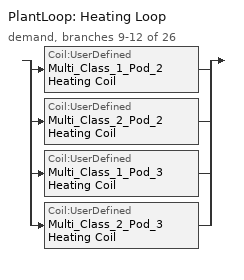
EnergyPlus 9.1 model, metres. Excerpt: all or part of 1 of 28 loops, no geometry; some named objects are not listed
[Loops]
PlantLoop 'Heating Loop'
 demand, branches 9-12 of 26: split
  | Coil:UserDefined 'Multi_Class_1_Pod_2 Heating Coil'
  | Coil:UserDefined 'Multi_Class_2_Pod_2 Heating Coil'
  | Coil:UserDefined 'Multi_Class_1_Pod_3 Heating Coil'
  | Coil:UserDefined 'Multi_Class_2_Pod_3 Heating Coil'
[EnergyManagementSystem:Sensor] Output:Variable or Output:Meter=System Node Temperature
Name | Output:Variable or Output:Meter Index Key
Multi_Class_2_Pod_2_HWCoil_Water_Tout_internal | Multi_Class_2_Pod_2 AHU Water to Air Heat Pump Source Side2 Outlet Node
Multi_Class_1_Pod_2_HWCoil_Water_Tout_internal | Multi_Class_1_Pod_2 AHU Water to Air Heat Pump Source Side2 Outlet Node
Multi_Class_1_Pod_3_HWCoil_Water_Tout_internal | Multi_Class_1_Pod_3 AHU Water to Air Heat Pump Source Side2 Outlet Node
Multi_Class_2_Pod_3_HWCoil_Water_Tout_internal | Multi_Class_2_Pod_3 AHU Water to Air Heat Pump Source Side2 Outlet Node
[EnergyManagementSystem:Actuator]
Name | Actuated Component Unique | Actuated Component Type | Actuated Component Control Type
Multi_Class_1_Pod_2_HWcoil_Mdot_Min | Multi_Class_1_Pod_2 Heating Coil | Plant Connection | Minimum Mass Flow Rate
Multi_Class_1_Pod_2_HWcoil_Mdot_Max | Multi_Class_1_Pod_2 Heating Coil | Plant Connection | Maximum Mass Flow Rate
Multi_Class_1_Pod_2_HWcoil_Water_Tout | Multi_Class_1_Pod_2 Heating Coil | Plant Connection | Outlet Temperature
Multi_Class_1_Pod_2_HWcoil_Water_MdotRequest; Multi_Class_1_Pod_2_HWcoil_Water_DesignVdot | Multi_Class_1_Pod_2 Heating Coil | Plant Connection | Design Volume Flow Rate
Multi_Class_1_Pod_2_HWcoil_Air_Tout | Multi_Class_1_Pod_2 Heating Coil | Air Connection 1 | Outlet Temperature
Multi_Class_1_Pod_2_HWcoil_Air_Wout | Multi_Class_1_Pod_2 Heating Coil | Air Connection 1 | Outlet Humidity Ratio
Multi_Class_1_Pod_2_HWcoil_Air_MdotOut | Multi_Class_1_Pod_2 Heating Coil | Air Connection 1 | Mass Flow Rate
Multi_Class_2_Pod_2_HWcoil_Mdot_Min | Multi_Class_2_Pod_2 Heating Coil | Plant Connection | Minimum Mass Flow Rate
Multi_Class_2_Pod_2_HWcoil_Mdot_Max | Multi_Class_2_Pod_2 Heating Coil | Plant Connection | Maximum Mass Flow Rate
Multi_Class_2_Pod_2_HWcoil_Water_Tout | Multi_Class_2_Pod_2 Heating Coil | Plant Connection | Outlet Temperature
Multi_Class_2_Pod_2_HWcoil_Water_MdotRequest; Multi_Class_2_Pod_2_HWcoil_Water_DesignVdot | Multi_Class_2_Pod_2 Heating Coil | Plant Connection | Design Volume Flow Rate
Multi_Class_2_Pod_2_HWcoil_Air_Tout | Multi_Class_2_Pod_2 Heating Coil | Air Connection 1 | Outlet Temperature
Multi_Class_2_Pod_2_HWcoil_Air_Wout | Multi_Class_2_Pod_2 Heating Coil | Air Connection 1 | Outlet Humidity Ratio
Multi_Class_2_Pod_2_HWcoil_Air_MdotOut | Multi_Class_2_Pod_2 Heating Coil | Air Connection 1 | Mass Flow Rate
Multi_Class_1_Pod_3_HWcoil_Mdot_Min | Multi_Class_1_Pod_3 Heating Coil | Plant Connection | Minimum Mass Flow Rate
Multi_Class_1_Pod_3_HWcoil_Mdot_Max | Multi_Class_1_Pod_3 Heating Coil | Plant Connection | Maximum Mass Flow Rate
Multi_Class_1_Pod_3_HWcoil_Water_Tout | Multi_Class_1_Pod_3 Heating Coil | Plant Connection | Outlet Temperature
Multi_Class_1_Pod_3_HWcoil_Water_MdotRequest; Multi_Class_1_Pod_3_HWcoil_Water_DesignVdot | Multi_Class_1_Pod_3 Heating Coil | Plant Connection | Design Volume Flow Rate
Multi_Class_1_Pod_3_HWcoil_Air_Tout | Multi_Class_1_Pod_3 Heating Coil | Air Connection 1 | Outlet Temperature
Multi_Class_1_Pod_3_HWcoil_Air_Wout | Multi_Class_1_Pod_3 Heating Coil | Air Connection 1 | Outlet Humidity Ratio
Multi_Class_1_Pod_3_HWcoil_Air_MdotOut | Multi_Class_1_Pod_3 Heating Coil | Air Connection 1 | Mass Flow Rate
Multi_Class_2_Pod_3_HWcoil_Mdot_Min | Multi_Class_2_Pod_3 Heating Coil | Plant Connection | Minimum Mass Flow Rate
Multi_Class_2_Pod_3_HWcoil_Mdot_Max | Multi_Class_2_Pod_3 Heating Coil | Plant Connection | Maximum Mass Flow Rate
Multi_Class_2_Pod_3_HWcoil_Water_Tout | Multi_Class_2_Pod_3 Heating Coil | Plant Connection | Outlet Temperature
Multi_Class_2_Pod_3_HWcoil_Water_MdotRequest; Multi_Class_2_Pod_3_HWcoil_Water_DesignVdot | Multi_Class_2_Pod_3 Heating Coil | Plant Connection | Design Volume Flow Rate
Multi_Class_2_Pod_3_HWcoil_Air_Tout | Multi_Class_2_Pod_3 Heating Coil | Air Connection 1 | Outlet Temperature
Multi_Class_2_Pod_3_HWcoil_Air_Wout | Multi_Class_2_Pod_3 Heating Coil | Air Connection 1 | Outlet Humidity Ratio
Multi_Class_2_Pod_3_HWcoil_Air_MdotOut | Multi_Class_2_Pod_3 Heating Coil | Air Connection 1 | Mass Flow Rate
[EnergyManagementSystem:ProgramCallingManager]
Multi_Class_1_Pod_2 Heating Coil Model Program Manager: UserDefinedComponentModel; Multi_Class_1_Pod_2_HWCoil_ModelInput; Multi_Class_1_Pod_2_HW_Coil_Sim_Model; Multi_Class_1_Pod_2_HWCoil_ModelOuput
Multi_Class_1_Pod_2 Heating Coil Init Program Manager: BeginNewEnvironment; Multi_Class_1_Pod_2_H_InitSimpleCoilModel
Multi_Class_2_Pod_2 Heating Coil Model Program Manager: UserDefinedComponentModel; Multi_Class_2_Pod_2_HWCoil_ModelInput; Multi_Class_2_Pod_2_HW_Coil_Sim_Model; Multi_Class_2_Pod_2_HWCoil_ModelOuput
Multi_Class_2_Pod_2 Heating Coil Init Program Manager: BeginNewEnvironment; Multi_Class_2_Pod_2_H_InitSimpleCoilModel
Multi_Class_1_Pod_3 Heating Coil Model Program Manager: UserDefinedComponentModel; Multi_Class_1_Pod_3_HWCoil_ModelInput; Multi_Class_1_Pod_3_HW_Coil_Sim_Model; Multi_Class_1_Pod_3_HWCoil_ModelOuput
Multi_Class_1_Pod_3 Heating Coil Init Program Manager: BeginNewEnvironment; Multi_Class_1_Pod_3_H_InitSimpleCoilModel
Multi_Class_2_Pod_3 Heating Coil Model Program Manager: UserDefinedComponentModel; Multi_Class_2_Pod_3_HWCoil_ModelInput; Multi_Class_2_Pod_3_HW_Coil_Sim_Model; Multi_Class_2_Pod_3_HWCoil_ModelOuput
Multi_Class_2_Pod_3 Heating Coil Init Program Manager: BeginNewEnvironment; Multi_Class_2_Pod_3_H_InitSimpleCoilModel
[EnergyManagementSystem:Program]
Multi_Class_1_Pod_2_HWCoil_ModelInput: Set Multi_Class_1_Pod_2_HWCoil_Air_Mdot = 6*Multi_Class_1_Pod_2_HWCoil_Air_rho*On_Off; Set Multi_Class_1_Pod_2_HWcoil_Water_Mdot     = HeatingCoil_mcMultiClass1Pod3; Set Multi_Class_1_Pod_2_HWCoil_Coil_Eff       = 0.7
Multi_Class_1_Pod_2_HW_Coil_Sim_Model: IF Multi_Class_1_Pod_2_HWCoil_Air_Mdot == 0.0; SET Multi_Class_1_Pod_2_HWCoil_Air_Toutlet = Multi_Class_1_Pod_2_HWCoil_Air_Tinlet; SET Multi_Class_1_Pod_2_HWCoil_Air_Woutlet = Multi_Class_1_Pod_2_HWCoil_Air_Winlet; Set Multi_Class_1_Pod_2_HWCoil_Air_MdotOut = Multi_Class_1_Pod_2_HWCoil_Air_Mdot; Set Multi_Class_1_Pod_2_HWCoil_tot_heat_Power = 0.0; Set Multi_Class_1_Pod_2_HWCoil_Water_Toutlet = Multi_Class_1_Pod_2_HWCoil_Water_Tinlet; RETURN; ENDIF; If Multi_Class_1_Pod_2_HWcoil_Water_Mdot <= 0.0; SET Multi_Class_1_Pod_2_HWcoil_Air_Toutlet = Multi_Class_1_Pod_2_HWcoil_Air_Tinlet; SET Multi_Class_1_Pod_2_HWcoil_Air_Woutlet = Multi_Class_1_Pod_2_HWcoil_Air_Winlet; Set Multi_Class_1_Pod_2_HWcoil_Air_MdotOut = Multi_Class_1_Pod_2_HWcoil_Air_Mdot; Set Multi_Class_1_Pod_2_HWcoil_tot_cool_Power = 0.0; Set Multi_Class_1_Pod_2_HWcoil_Water_Toutlet = Multi_Class_1_Pod_2_HWCoil_Acd * Multi_Class_1_Pod_2_HWCoil_Water_Tout_internal + Multi_Class_1_Pod_2_HWCoil_Bcd* ((Multi_Class_1_Pod_2_HWCoil_UA/Multi_Class_1_Pod_2_HWCoil_Water_cp) * Multi_Class_1_Pod_2_HWCoil_Air_Toutlet); RETURN; ENDIF; Set AirIn_Enth     = @HFnTdbW Multi_Class_1_Pod_2_HWCoil_Air_Tinlet Multi_Class_1_Pod_2_HWCoil_Air_Winlet; Set AirOut_Enth_Limit = @HFnTdbW Multi_Class_1_Pod_2_HWCoil_Water_Tinlet Multi_Class_1_Pod_2_HWCoil_Air_Winlet; Set MaxQdot      = Multi_Class_1_Pod_2_HWCoil_Coil_Eff * Multi_Class_1_Pod_2_HWCoil_Air_Mdot * (AirOut_Enth_Limit - AirIn_Enth ); Set Air_HoutSP = @HFnTdbW Multi_Class_1_Pod_2_HWCoil_Air_Tsp Multi_Class_1_Pod_2_HWcoil_Air_Woutlet; Set Qdot_SP    = Multi_Class_1_Pod_2_HWCoil_Air_Mdot * (Air_HoutSP - AirIn_Enth ); IF Qdot_SP > MaxQdot; Set Air_Hout = AirIn_Enth + (MaxQdot/Multi_Class_1_Pod_2_HWCoil_Air_Mdot); ELSE; Set Air_Hout = Air_HoutSP; ENDIF; Set Real_Air_Hout = 1*Air_Hout; Set temp = Multi_Class_1_Pod_2_HWCoil_Air_Toutlet; Set Multi_Class_1_Pod_2_HWCoil_Air_Toutlet =  Multi_Class_1_Pod_2_HWCoil_Asad * temp +Multi_Class_1_Pod_2_HWCoil_Bsad* ( Multi_Class_1_Pod_2_HWCoil_Water_Toutlet + Multi_Class_1_Pod_2_HWCoil_InletCoeff*Multi_Class_1_Pod_2_HWCoil_Air_Tinlet); IF  (Multi_Class_1_Pod_2_HWCoil_Water_Mdot < Multi_Class_1_Pod_2_HWCoil_Water_Mdot_Max); Set Multi_Class_1_Pod_2_HWCoil_Water_Toutlet = Multi_Class_1_Pod_2_HWCoil_Acd * Multi_Class_1_Pod_2_HWCoil_Water_Tout_internal + Multi_Class_1_Pod_2_HWCoil_Bcd * (Multi_Class_1_Pod_2_HWCoil_Water_Mdot*(Multi_Class_1_Pod_2_HWCoil_Water_Tinlet - Multi_Class_1_Pod_2_HWCoil_Water_Tout_internal) + (Multi_Class_1_Pod_2_HWCoil_UA/Multi_Class_1_Pod_2_HWCoil_Water_cp) * temp ); ELSE; Set Multi_Class_1_Pod_2_HWCoil_Water_Toutlet = Multi_Class_1_Pod_2_HWCoil_Acd * Multi_Class_1_Pod_2_HWCoil_Water_Tout_internal + Multi_Class_1_Pod_2_HWCoil_Bcd * (Multi_Class_1_Pod_2_HWCoil_Water_Mdot_Max*(Multi_Class_1_Pod_2_HWCoil_Water_Tinlet - Multi_Class_1_Pod_2_HWCoil_Water_Tout_internal) + (Multi_Class_1_Pod_2_HWCoil_UA/Multi_Class_1_Pod_2_HWCoil_Water_cp) * temp ); ENDIF; Set ActualQdot  = Multi_Class_1_Pod_2_HWCoil_Air_Mdot * (AirIn_Enth   - Air_Hout); Set Multi_Class_1_Pod_2_HWCoil_tot_heat_Power = ActualQdot
Multi_Class_1_Pod_2_HWCoil_ModelOuput: Set Multi_Class_1_Pod_2_HWcoil_Water_MdotRequest = Multi_Class_1_Pod_2_HWcoil_Water_Mdot; Set Multi_Class_1_Pod_2_HWcoil_Air_Tout          = Multi_Class_1_Pod_2_HWcoil_Air_Toutlet; Set Multi_Class_1_Pod_2_HWcoil_Air_Wout          = Multi_Class_1_Pod_2_HWcoil_Air_Woutlet; Set Multi_Class_1_Pod_2_HWcoil_tot_cool_Power    = Multi_Class_1_Pod_2_HWcoil_Tot_Cool_Power; Set Multi_Class_1_Pod_2_HWcoil_tot_cool_Energy   = Multi_Class_1_Pod_2_HWcoil_Tot_Cool_Power * SystemTimestep * 3600; Set Multi_Class_1_Pod_2_HWcoil_Air_MdotOut       = Multi_Class_1_Pod_2_HWcoil_Air_Mdot; Set Multi_Class_1_Pod_2_HWcoil_Water_Tout        = Multi_Class_1_Pod_2_HWcoil_Water_Toutlet
Multi_Class_1_Pod_2_H_InitSimpleCoilModel: Set Multi_Class_1_Pod_2_HWLoopExitTemp = 7.0; Set Multi_Class_1_Pod_2_HWLoopDeltaTemp = 4.0; Set Multi_Class_1_Pod_2_HWcoil_WATER_Mdot_Min = 0.0; Set Multi_Class_1_Pod_2_HWcoil_WATER_Mdot_Max = 2; Set Ts = 60; Set Multi_Class_1_Pod_2_HWCoil_U = 500; Set Multi_Class_1_Pod_2_HWCoil_A = 8; Set Multi_Class_1_Pod_2_HWCoil_UA = Multi_Class_1_Pod_2_HWCoil_U*Multi_Class_1_Pod_2_HWCoil_A; Set C_coil_air = 20000; Set C_coil_water = 400000; Set Asa = -1*(Multi_Class_1_Pod_2_HWCoil_UA + 6*Multi_Class_1_Pod_2_HWCoil_Air_rho*Multi_Class_1_Pod_2_HWCoil_Air_cp)/(C_coil_air); Set Bsa = (Multi_Class_1_Pod_2_HWCoil_UA)/(C_coil_air); Set Multi_Class_1_Pod_2_HWCoil_Asad = @Exp (Asa * Ts ); Set Multi_Class_1_Pod_2_HWCoil_Bsad =  ((Multi_Class_1_Pod_2_HWCoil_Asad -1) * Bsa)/Asa; Set Ac = -1*(Multi_Class_1_Pod_2_HWCoil_UA)/(C_coil_water); Set Bc = (Multi_Class_1_Pod_2_HWcoil_Water_cp)/(C_coil_water); Set Multi_Class_1_Pod_2_HWCoil_Acd = @Exp (Ac * Ts ); Set Multi_Class_1_Pod_2_HWCoil_Bcd = ((Multi_Class_1_Pod_2_HWCoil_Acd -1) * Bc)/Ac; SET Multi_Class_1_Pod_2_HWCOIL_TOT_COOL_POWER    = 0; Set Multi_Class_1_Pod_2_HWCoil_InletCoeff  = (6*Multi_Class_1_Pod_2_HWCoil_Air_cp/Multi_Class_1_Pod_2_HWCoil_UA)
Multi_Class_2_Pod_2_HWCoil_ModelInput: Set Multi_Class_2_Pod_2_HWCoil_Air_Mdot = 1.3*Multi_Class_2_Pod_2_HWCoil_Air_rho*On_Off; Set Multi_Class_2_Pod_2_HWcoil_Water_Mdot     = HeatingCoil_mcMultiClass2Pod2; Set Multi_Class_2_Pod_2_HWCoil_Coil_Eff       = 0.7
Multi_Class_2_Pod_2_HW_Coil_Sim_Model: IF Multi_Class_2_Pod_2_HWCoil_Air_Mdot == 0.0; SET Multi_Class_2_Pod_2_HWCoil_Air_Toutlet = Multi_Class_2_Pod_2_HWCoil_Air_Tinlet; SET Multi_Class_2_Pod_2_HWCoil_Air_Woutlet = Multi_Class_2_Pod_2_HWCoil_Air_Winlet; Set Multi_Class_2_Pod_2_HWCoil_Air_MdotOut = Multi_Class_2_Pod_2_HWCoil_Air_Mdot; Set Multi_Class_2_Pod_2_HWCoil_tot_heat_Power = 0.0; Set Multi_Class_2_Pod_2_HWCoil_Water_Toutlet = Multi_Class_2_Pod_2_HWCoil_Water_Tinlet; RETURN; ENDIF; If Multi_Class_2_Pod_2_HWcoil_Water_Mdot <= 0.0; SET Multi_Class_2_Pod_2_HWcoil_Air_Toutlet = Multi_Class_2_Pod_2_HWcoil_Air_Tinlet; SET Multi_Class_2_Pod_2_HWcoil_Air_Woutlet = Multi_Class_2_Pod_2_HWcoil_Air_Winlet; Set Multi_Class_2_Pod_2_HWcoil_Air_MdotOut = Multi_Class_2_Pod_2_HWcoil_Air_Mdot; Set Multi_Class_2_Pod_2_HWcoil_tot_cool_Power = 0.0; Set Multi_Class_2_Pod_2_HWcoil_Water_Toutlet = Multi_Class_2_Pod_2_HWCoil_Acd * Multi_Class_2_Pod_2_HWCoil_Water_Tout_internal + Multi_Class_2_Pod_2_HWCoil_Bcd* ((Multi_Class_2_Pod_2_HWCoil_UA/Multi_Class_2_Pod_2_HWCoil_Water_cp) * Multi_Class_2_Pod_2_HWCoil_Air_Toutlet); RETURN; ENDIF; Set AirIn_Enth     = @HFnTdbW Multi_Class_2_Pod_2_HWCoil_Air_Tinlet Multi_Class_2_Pod_2_HWCoil_Air_Winlet; Set AirOut_Enth_Limit = @HFnTdbW Multi_Class_2_Pod_2_HWCoil_Water_Tinlet Multi_Class_2_Pod_2_HWCoil_Air_Winlet; Set MaxQdot      = Multi_Class_2_Pod_2_HWCoil_Coil_Eff * Multi_Class_2_Pod_2_HWCoil_Air_Mdot * (AirOut_Enth_Limit - AirIn_Enth ); Set Air_HoutSP = @HFnTdbW Multi_Class_2_Pod_2_HWCoil_Air_Tsp Multi_Class_2_Pod_2_HWcoil_Air_Woutlet; Set Qdot_SP    = Multi_Class_2_Pod_2_HWCoil_Air_Mdot * (Air_HoutSP - AirIn_Enth ); IF Qdot_SP > MaxQdot; Set Air_Hout = AirIn_Enth + (MaxQdot/Multi_Class_2_Pod_2_HWCoil_Air_Mdot); ELSE; Set Air_Hout = Air_HoutSP; ENDIF; Set Real_Air_Hout = 1*Air_Hout; Set temp = Multi_Class_2_Pod_2_HWCoil_Air_Toutlet; Set Multi_Class_2_Pod_2_HWCoil_Air_Toutlet =  Multi_Class_2_Pod_2_HWCoil_Asad * temp +Multi_Class_2_Pod_2_HWCoil_Bsad* ( Multi_Class_2_Pod_2_HWCoil_Water_Toutlet + Multi_Class_2_Pod_2_HWCoil_InletCoeff*Multi_Class_2_Pod_2_HWCoil_Air_Tinlet); IF  (Multi_Class_2_Pod_2_HWCoil_Water_Mdot < Multi_Class_2_Pod_2_HWCoil_Water_Mdot_Max); Set Multi_Class_2_Pod_2_HWCoil_Water_Toutlet = Multi_Class_2_Pod_2_HWCoil_Acd * Multi_Class_2_Pod_2_HWCoil_Water_Tout_internal + Multi_Class_2_Pod_2_HWCoil_Bcd * (Multi_Class_2_Pod_2_HWCoil_Water_Mdot*(Multi_Class_2_Pod_2_HWCoil_Water_Tinlet - Multi_Class_2_Pod_2_HWCoil_Water_Tout_internal) + (Multi_Class_2_Pod_2_HWCoil_UA/Multi_Class_2_Pod_2_HWCoil_Water_cp) * temp ); ELSE; Set Multi_Class_2_Pod_2_HWCoil_Water_Toutlet = Multi_Class_2_Pod_2_HWCoil_Acd * Multi_Class_2_Pod_2_HWCoil_Water_Tout_internal + Multi_Class_2_Pod_2_HWCoil_Bcd * (Multi_Class_2_Pod_2_HWCoil_Water_Mdot_Max*(Multi_Class_2_Pod_2_HWCoil_Water_Tinlet - Multi_Class_2_Pod_2_HWCoil_Water_Tout_internal) + (Multi_Class_2_Pod_2_HWCoil_UA/Multi_Class_2_Pod_2_HWCoil_Water_cp) * temp ); ENDIF; Set ActualQdot  = Multi_Class_2_Pod_2_HWCoil_Air_Mdot * (AirIn_Enth   - Air_Hout); Set Multi_Class_2_Pod_2_HWCoil_tot_heat_Power = ActualQdot
Multi_Class_2_Pod_2_HWCoil_ModelOuput: Set Multi_Class_2_Pod_2_HWcoil_Water_MdotRequest = Multi_Class_2_Pod_2_HWcoil_Water_Mdot; Set Multi_Class_2_Pod_2_HWcoil_Air_Tout          = Multi_Class_2_Pod_2_HWcoil_Air_Toutlet; Set Multi_Class_2_Pod_2_HWcoil_Air_Wout          = Multi_Class_2_Pod_2_HWcoil_Air_Woutlet; Set Multi_Class_2_Pod_2_HWcoil_tot_cool_Power    = Multi_Class_2_Pod_2_HWcoil_Tot_Cool_Power; Set Multi_Class_2_Pod_2_HWcoil_tot_cool_Energy   = Multi_Class_2_Pod_2_HWcoil_Tot_Cool_Power * SystemTimestep * 3600; Set Multi_Class_2_Pod_2_HWcoil_Air_MdotOut       = Multi_Class_2_Pod_2_HWcoil_Air_Mdot; Set Multi_Class_2_Pod_2_HWcoil_Water_Tout        = Multi_Class_2_Pod_2_HWcoil_Water_Toutlet
Multi_Class_2_Pod_2_H_InitSimpleCoilModel: Set Multi_Class_2_Pod_2_HWLoopExitTemp = 7.0; Set Multi_Class_2_Pod_2_HWLoopDeltaTemp = 4.0; Set Multi_Class_2_Pod_2_HWcoil_WATER_Mdot_Min = 0.0; Set Multi_Class_2_Pod_2_HWcoil_WATER_Mdot_Max = 2; Set Ts = 60; Set Multi_Class_2_Pod_2_HWCoil_U = 500; Set Multi_Class_2_Pod_2_HWCoil_A = 4; Set Multi_Class_2_Pod_2_HWCoil_UA = Multi_Class_2_Pod_2_HWCoil_U*Multi_Class_2_Pod_2_HWCoil_A; Set C_coil_air = 20000; Set C_coil_water = 400000; Set Asa = -1*(Multi_Class_2_Pod_2_HWCoil_UA + 1.3*Multi_Class_2_Pod_2_HWCoil_Air_rho*Multi_Class_2_Pod_2_HWCoil_Air_cp)/(C_coil_air); Set Bsa = (Multi_Class_2_Pod_2_HWCoil_UA)/(C_coil_air); Set Multi_Class_2_Pod_2_HWCoil_Asad = @Exp (Asa * Ts ); Set Multi_Class_2_Pod_2_HWCoil_Bsad =  ((Multi_Class_2_Pod_2_HWCoil_Asad -1) * Bsa)/Asa; Set Ac = -1*(Multi_Class_2_Pod_2_HWCoil_UA)/(C_coil_water); Set Bc = (Multi_Class_2_Pod_2_HWcoil_Water_cp)/(C_coil_water); Set Multi_Class_2_Pod_2_HWCoil_Acd = @Exp (Ac * Ts ); Set Multi_Class_2_Pod_2_HWCoil_Bcd = ((Multi_Class_2_Pod_2_HWCoil_Acd -1) * Bc)/Ac; SET Multi_Class_2_Pod_2_HWCOIL_TOT_COOL_POWER    = 0; Set Multi_Class_2_Pod_2_HWCoil_InletCoeff  = (1.3*Multi_Class_2_Pod_2_HWCoil_Air_cp/Multi_Class_2_Pod_2_HWCoil_UA)
Multi_Class_1_Pod_3_HWCoil_ModelInput: Set Multi_Class_1_Pod_3_HWCoil_Air_Mdot = 6*Multi_Class_1_Pod_3_HWCoil_Air_rho*On_Off; Set Multi_Class_1_Pod_3_HWcoil_Water_Mdot     = HeatingCoil_mcMultiClass1Pod3; Set Multi_Class_1_Pod_3_HWCoil_Coil_Eff       = 0.7
Multi_Class_1_Pod_3_HW_Coil_Sim_Model: IF Multi_Class_1_Pod_3_HWCoil_Air_Mdot == 0.0; SET Multi_Class_1_Pod_3_HWCoil_Air_Toutlet = Multi_Class_1_Pod_3_HWCoil_Air_Tinlet; SET Multi_Class_1_Pod_3_HWCoil_Air_Woutlet = Multi_Class_1_Pod_3_HWCoil_Air_Winlet; Set Multi_Class_1_Pod_3_HWCoil_Air_MdotOut = Multi_Class_1_Pod_3_HWCoil_Air_Mdot; Set Multi_Class_1_Pod_3_HWCoil_tot_heat_Power = 0.0; Set Multi_Class_1_Pod_3_HWCoil_Water_Toutlet = Multi_Class_1_Pod_3_HWCoil_Water_Tinlet; RETURN; ENDIF; If Multi_Class_1_Pod_3_HWcoil_Water_Mdot <= 0.0; SET Multi_Class_1_Pod_3_HWcoil_Air_Toutlet = Multi_Class_1_Pod_3_HWcoil_Air_Tinlet; SET Multi_Class_1_Pod_3_HWcoil_Air_Woutlet = Multi_Class_1_Pod_3_HWcoil_Air_Winlet; Set Multi_Class_1_Pod_3_HWcoil_Air_MdotOut = Multi_Class_1_Pod_3_HWcoil_Air_Mdot; Set Multi_Class_1_Pod_3_HWcoil_tot_cool_Power = 0.0; Set Multi_Class_1_Pod_3_HWcoil_Water_Toutlet = Multi_Class_1_Pod_3_HWCoil_Acd * Multi_Class_1_Pod_3_HWCoil_Water_Tout_internal + Multi_Class_1_Pod_3_HWCoil_Bcd* ((Multi_Class_1_Pod_3_HWCoil_UA/Multi_Class_1_Pod_3_HWCoil_Water_cp) * Multi_Class_1_Pod_3_HWCoil_Air_Toutlet); RETURN; ENDIF; Set AirIn_Enth     = @HFnTdbW Multi_Class_1_Pod_3_HWCoil_Air_Tinlet Multi_Class_1_Pod_3_HWCoil_Air_Winlet; Set AirOut_Enth_Limit = @HFnTdbW Multi_Class_1_Pod_3_HWCoil_Water_Tinlet Multi_Class_1_Pod_3_HWCoil_Air_Winlet; Set MaxQdot      = Multi_Class_1_Pod_3_HWCoil_Coil_Eff * Multi_Class_1_Pod_3_HWCoil_Air_Mdot * (AirOut_Enth_Limit - AirIn_Enth ); Set Air_HoutSP = @HFnTdbW Multi_Class_1_Pod_3_HWCoil_Air_Tsp Multi_Class_1_Pod_3_HWcoil_Air_Woutlet; Set Qdot_SP    = Multi_Class_1_Pod_3_HWCoil_Air_Mdot * (Air_HoutSP - AirIn_Enth ); IF Qdot_SP > MaxQdot; Set Air_Hout = AirIn_Enth + (MaxQdot/Multi_Class_1_Pod_3_HWCoil_Air_Mdot); ELSE; Set Air_Hout = Air_HoutSP; ENDIF; Set Real_Air_Hout = 1*Air_Hout; Set temp = Multi_Class_1_Pod_3_HWCoil_Air_Toutlet; Set Multi_Class_1_Pod_3_HWCoil_Air_Toutlet =  Multi_Class_1_Pod_3_HWCoil_Asad * temp +Multi_Class_1_Pod_3_HWCoil_Bsad* ( Multi_Class_1_Pod_3_HWCoil_Water_Toutlet + Multi_Class_1_Pod_3_HWCoil_InletCoeff*Multi_Class_1_Pod_3_HWCoil_Air_Tinlet); IF  (Multi_Class_1_Pod_3_HWCoil_Water_Mdot < Multi_Class_1_Pod_3_HWCoil_Water_Mdot_Max); Set Multi_Class_1_Pod_3_HWCoil_Water_Toutlet = Multi_Class_1_Pod_3_HWCoil_Acd * Multi_Class_1_Pod_3_HWCoil_Water_Tout_internal + Multi_Class_1_Pod_3_HWCoil_Bcd * (Multi_Class_1_Pod_3_HWCoil_Water_Mdot*(Multi_Class_1_Pod_3_HWCoil_Water_Tinlet - Multi_Class_1_Pod_3_HWCoil_Water_Tout_internal) + (Multi_Class_1_Pod_3_HWCoil_UA/Multi_Class_1_Pod_3_HWCoil_Water_cp) * temp ); ELSE; Set Multi_Class_1_Pod_3_HWCoil_Water_Toutlet = Multi_Class_1_Pod_3_HWCoil_Acd * Multi_Class_1_Pod_3_HWCoil_Water_Tout_internal + Multi_Class_1_Pod_3_HWCoil_Bcd * (Multi_Class_1_Pod_3_HWCoil_Water_Mdot_Max*(Multi_Class_1_Pod_3_HWCoil_Water_Tinlet - Multi_Class_1_Pod_3_HWCoil_Water_Tout_internal) + (Multi_Class_1_Pod_3_HWCoil_UA/Multi_Class_1_Pod_3_HWCoil_Water_cp) * temp ); ENDIF; Set ActualQdot  = Multi_Class_1_Pod_3_HWCoil_Air_Mdot * (AirIn_Enth   - Air_Hout); Set Multi_Class_1_Pod_3_HWCoil_tot_heat_Power = ActualQdot
Multi_Class_1_Pod_3_HWCoil_ModelOuput: Set Multi_Class_1_Pod_3_HWcoil_Water_MdotRequest = Multi_Class_1_Pod_3_HWcoil_Water_Mdot; Set Multi_Class_1_Pod_3_HWcoil_Air_Tout          = Multi_Class_1_Pod_3_HWcoil_Air_Toutlet; Set Multi_Class_1_Pod_3_HWcoil_Air_Wout          = Multi_Class_1_Pod_3_HWcoil_Air_Woutlet; Set Multi_Class_1_Pod_3_HWcoil_tot_cool_Power    = Multi_Class_1_Pod_3_HWcoil_Tot_Cool_Power; Set Multi_Class_1_Pod_3_HWcoil_tot_cool_Energy   = Multi_Class_1_Pod_3_HWcoil_Tot_Cool_Power * SystemTimestep * 3600; Set Multi_Class_1_Pod_3_HWcoil_Air_MdotOut       = Multi_Class_1_Pod_3_HWcoil_Air_Mdot; Set Multi_Class_1_Pod_3_HWcoil_Water_Tout        = Multi_Class_1_Pod_3_HWcoil_Water_Toutlet
Multi_Class_1_Pod_3_H_InitSimpleCoilModel: Set Multi_Class_1_Pod_3_HWLoopExitTemp = 7.0; Set Multi_Class_1_Pod_3_HWLoopDeltaTemp = 4.0; Set Multi_Class_1_Pod_3_HWcoil_WATER_Mdot_Min = 0.0; Set Multi_Class_1_Pod_3_HWcoil_WATER_Mdot_Max = 2; Set Ts = 60; Set Multi_Class_1_Pod_3_HWCoil_U = 500; Set Multi_Class_1_Pod_3_HWCoil_A = 8; Set Multi_Class_1_Pod_3_HWCoil_UA = Multi_Class_1_Pod_3_HWCoil_U*Multi_Class_1_Pod_3_HWCoil_A; Set C_coil_air = 20000; Set C_coil_water = 400000; Set Asa = -1*(Multi_Class_1_Pod_3_HWCoil_UA + 6*Multi_Class_1_Pod_3_HWCoil_Air_rho*Multi_Class_1_Pod_3_HWCoil_Air_cp)/(C_coil_air); Set Bsa = (Multi_Class_1_Pod_3_HWCoil_UA)/(C_coil_air); Set Multi_Class_1_Pod_3_HWCoil_Asad = @Exp (Asa * Ts ); Set Multi_Class_1_Pod_3_HWCoil_Bsad =  ((Multi_Class_1_Pod_3_HWCoil_Asad -1) * Bsa)/Asa; Set Ac = -1*(Multi_Class_1_Pod_3_HWCoil_UA)/(C_coil_water); Set Bc = (Multi_Class_1_Pod_3_HWcoil_Water_cp)/(C_coil_water); Set Multi_Class_1_Pod_3_HWCoil_Acd = @Exp (Ac * Ts ); Set Multi_Class_1_Pod_3_HWCoil_Bcd = ((Multi_Class_1_Pod_3_HWCoil_Acd -1) * Bc)/Ac; SET Multi_Class_1_Pod_3_HWCOIL_TOT_COOL_POWER    = 0; Set Multi_Class_1_Pod_3_HWCoil_InletCoeff  = (6*Multi_Class_1_Pod_3_HWCoil_Air_cp/Multi_Class_1_Pod_3_HWCoil_UA)
Multi_Class_2_Pod_3_HWCoil_ModelInput: Set Multi_Class_2_Pod_3_HWCoil_Air_Mdot = 2*Multi_Class_2_Pod_3_HWCoil_Air_rho*On_Off; Set Multi_Class_2_Pod_3_HWcoil_Water_Mdot     = HeatingCoil_mcMultiClass2Pod3; Set Multi_Class_2_Pod_3_HWCoil_Coil_Eff       = 0.7
Multi_Class_2_Pod_3_HW_Coil_Sim_Model: IF Multi_Class_2_Pod_3_HWCoil_Air_Mdot == 0.0; SET Multi_Class_2_Pod_3_HWCoil_Air_Toutlet = Multi_Class_2_Pod_3_HWCoil_Air_Tinlet; SET Multi_Class_2_Pod_3_HWCoil_Air_Woutlet = Multi_Class_2_Pod_3_HWCoil_Air_Winlet; Set Multi_Class_2_Pod_3_HWCoil_Air_MdotOut = Multi_Class_2_Pod_3_HWCoil_Air_Mdot; Set Multi_Class_2_Pod_3_HWCoil_tot_heat_Power = 0.0; Set Multi_Class_2_Pod_3_HWCoil_Water_Toutlet = Multi_Class_2_Pod_3_HWCoil_Water_Tinlet; RETURN; ENDIF; If Multi_Class_2_Pod_3_HWcoil_Water_Mdot <= 0.0; SET Multi_Class_2_Pod_3_HWcoil_Air_Toutlet = Multi_Class_2_Pod_3_HWcoil_Air_Tinlet; SET Multi_Class_2_Pod_3_HWcoil_Air_Woutlet = Multi_Class_2_Pod_3_HWcoil_Air_Winlet; Set Multi_Class_2_Pod_3_HWcoil_Air_MdotOut = Multi_Class_2_Pod_3_HWcoil_Air_Mdot; Set Multi_Class_2_Pod_3_HWcoil_tot_cool_Power = 0.0; Set Multi_Class_2_Pod_3_HWcoil_Water_Toutlet = Multi_Class_2_Pod_3_HWCoil_Acd * Multi_Class_2_Pod_3_HWCoil_Water_Tout_internal + Multi_Class_2_Pod_3_HWCoil_Bcd* ((Multi_Class_2_Pod_3_HWCoil_UA/Multi_Class_2_Pod_3_HWCoil_Water_cp) * Multi_Class_2_Pod_3_HWCoil_Air_Toutlet); RETURN; ENDIF; Set AirIn_Enth     = @HFnTdbW Multi_Class_2_Pod_3_HWCoil_Air_Tinlet Multi_Class_2_Pod_3_HWCoil_Air_Winlet; Set AirOut_Enth_Limit = @HFnTdbW Multi_Class_2_Pod_3_HWCoil_Water_Tinlet Multi_Class_2_Pod_3_HWCoil_Air_Winlet; Set MaxQdot      = Multi_Class_2_Pod_3_HWCoil_Coil_Eff * Multi_Class_2_Pod_3_HWCoil_Air_Mdot * (AirOut_Enth_Limit - AirIn_Enth ); Set Air_HoutSP = @HFnTdbW Multi_Class_2_Pod_3_HWCoil_Air_Tsp Multi_Class_2_Pod_3_HWcoil_Air_Woutlet; Set Qdot_SP    = Multi_Class_2_Pod_3_HWCoil_Air_Mdot * (Air_HoutSP - AirIn_Enth ); IF Qdot_SP > MaxQdot; Set Air_Hout = AirIn_Enth + (MaxQdot/Multi_Class_2_Pod_3_HWCoil_Air_Mdot); ELSE; Set Air_Hout = Air_HoutSP; ENDIF; Set Real_Air_Hout = 1*Air_Hout; Set temp = Multi_Class_2_Pod_3_HWCoil_Air_Toutlet; Set Multi_Class_2_Pod_3_HWCoil_Air_Toutlet =  Multi_Class_2_Pod_3_HWCoil_Asad * temp +Multi_Class_2_Pod_3_HWCoil_Bsad* ( Multi_Class_2_Pod_3_HWCoil_Water_Toutlet + Multi_Class_2_Pod_3_HWCoil_InletCoeff*Multi_Class_2_Pod_3_HWCoil_Air_Tinlet); IF  (Multi_Class_2_Pod_3_HWCoil_Water_Mdot < Multi_Class_2_Pod_3_HWCoil_Water_Mdot_Max); Set Multi_Class_2_Pod_3_HWCoil_Water_Toutlet = Multi_Class_2_Pod_3_HWCoil_Acd * Multi_Class_2_Pod_3_HWCoil_Water_Tout_internal + Multi_Class_2_Pod_3_HWCoil_Bcd * (Multi_Class_2_Pod_3_HWCoil_Water_Mdot*(Multi_Class_2_Pod_3_HWCoil_Water_Tinlet - Multi_Class_2_Pod_3_HWCoil_Water_Tout_internal) + (Multi_Class_2_Pod_3_HWCoil_UA/Multi_Class_2_Pod_3_HWCoil_Water_cp) * temp ); ELSE; Set Multi_Class_2_Pod_3_HWCoil_Water_Toutlet = Multi_Class_2_Pod_3_HWCoil_Acd * Multi_Class_2_Pod_3_HWCoil_Water_Tout_internal + Multi_Class_2_Pod_3_HWCoil_Bcd * (Multi_Class_2_Pod_3_HWCoil_Water_Mdot_Max*(Multi_Class_2_Pod_3_HWCoil_Water_Tinlet - Multi_Class_2_Pod_3_HWCoil_Water_Tout_internal) + (Multi_Class_2_Pod_3_HWCoil_UA/Multi_Class_2_Pod_3_HWCoil_Water_cp) * temp ); ENDIF; Set ActualQdot  = Multi_Class_2_Pod_3_HWCoil_Air_Mdot * (AirIn_Enth   - Air_Hout); Set Multi_Class_2_Pod_3_HWCoil_tot_heat_Power = ActualQdot
Multi_Class_2_Pod_3_HWCoil_ModelOuput: Set Multi_Class_2_Pod_3_HWcoil_Water_MdotRequest = Multi_Class_2_Pod_3_HWcoil_Water_Mdot; Set Multi_Class_2_Pod_3_HWcoil_Air_Tout          = Multi_Class_2_Pod_3_HWcoil_Air_Toutlet; Set Multi_Class_2_Pod_3_HWcoil_Air_Wout          = Multi_Class_2_Pod_3_HWcoil_Air_Woutlet; Set Multi_Class_2_Pod_3_HWcoil_tot_cool_Power    = Multi_Class_2_Pod_3_HWcoil_Tot_Cool_Power; Set Multi_Class_2_Pod_3_HWcoil_tot_cool_Energy   = Multi_Class_2_Pod_3_HWcoil_Tot_Cool_Power * SystemTimestep * 3600; Set Multi_Class_2_Pod_3_HWcoil_Air_MdotOut       = Multi_Class_2_Pod_3_HWcoil_Air_Mdot; Set Multi_Class_2_Pod_3_HWcoil_Water_Tout        = Multi_Class_2_Pod_3_HWcoil_Water_Toutlet
Multi_Class_2_Pod_3_H_InitSimpleCoilModel: Set Multi_Class_2_Pod_3_HWLoopExitTemp = 7.0; Set Multi_Class_2_Pod_3_HWLoopDeltaTemp = 4.0; Set Multi_Class_2_Pod_3_HWcoil_WATER_Mdot_Min = 0.0; Set Multi_Class_2_Pod_3_HWcoil_WATER_Mdot_Max = 2; Set Ts = 60; Set Multi_Class_2_Pod_3_HWCoil_U = 500; Set Multi_Class_2_Pod_3_HWCoil_A = 4; Set Multi_Class_2_Pod_3_HWCoil_UA = Multi_Class_2_Pod_3_HWCoil_U*Multi_Class_2_Pod_3_HWCoil_A; Set C_coil_air = 20000; Set C_coil_water = 400000; Set Asa = -1*(Multi_Class_2_Pod_3_HWCoil_UA + 2*Multi_Class_2_Pod_3_HWCoil_Air_rho*Multi_Class_2_Pod_3_HWCoil_Air_cp)/(C_coil_air); Set Bsa = (Multi_Class_2_Pod_3_HWCoil_UA)/(C_coil_air); Set Multi_Class_2_Pod_3_HWCoil_Asad = @Exp (Asa * Ts ); Set Multi_Class_2_Pod_3_HWCoil_Bsad =  ((Multi_Class_2_Pod_3_HWCoil_Asad -1) * Bsa)/Asa; Set Ac = -1*(Multi_Class_2_Pod_3_HWCoil_UA)/(C_coil_water); Set Bc = (Multi_Class_2_Pod_3_HWcoil_Water_cp)/(C_coil_water); Set Multi_Class_2_Pod_3_HWCoil_Acd = @Exp (Ac * Ts ); Set Multi_Class_2_Pod_3_HWCoil_Bcd = ((Multi_Class_2_Pod_3_HWCoil_Acd -1) * Bc)/Ac; SET Multi_Class_2_Pod_3_HWCOIL_TOT_COOL_POWER    = 0; Set Multi_Class_2_Pod_3_HWCoil_InletCoeff  = (2*Multi_Class_2_Pod_3_HWCoil_Air_cp/Multi_Class_2_Pod_3_HWCoil_UA)
[EnergyManagementSystem:OutputVariable] Type of Data in Variable=Averaged; Update Frequency=SystemTimestep; Units=W
Name | EMS Variable | EMS Program or Subroutine
Multi_Class_1_Pod_2 HW Coil Total Cooling Rate | Multi_Class_1_Pod_2_HWcoil_tot_cool_Power | Multi_Class_1_Pod_2_HWCoil_ModelOuput
Multi_Class_2_Pod_2 HW Coil Total Cooling Rate | Multi_Class_2_Pod_2_HWcoil_tot_cool_Power | Multi_Class_2_Pod_2_HWCoil_ModelOuput
Multi_Class_1_Pod_3 HW Coil Total Cooling Rate | Multi_Class_1_Pod_3_HWcoil_tot_cool_Power | Multi_Class_1_Pod_3_HWCoil_ModelOuput
Multi_Class_2_Pod_3 HW Coil Total Cooling Rate | Multi_Class_2_Pod_3_HWcoil_tot_cool_Power | Multi_Class_2_Pod_3_HWCoil_ModelOuput
[EnergyManagementSystem:MeteredOutputVariable] Update Frequency=SystemTimestep; Resource Type=ENERGYTRANSFER; Group Type=System; End-Use Category=HEATINGCOILS; Units=J
Name | EMS Variable | EMS Program or Subroutine
Multi_Class_1_Pod_2_H_Coil tot cool Energy | Multi_Class_1_Pod_2_HWcoil_tot_cool_Energy | Multi_Class_1_Pod_2_HWCoil_ModelOuput
Multi_Class_2_Pod_2_H_Coil tot cool Energy | Multi_Class_2_Pod_2_HWcoil_tot_cool_Energy | Multi_Class_2_Pod_2_HWCoil_ModelOuput
Multi_Class_1_Pod_3_H_Coil tot cool Energy | Multi_Class_1_Pod_3_HWcoil_tot_cool_Energy | Multi_Class_1_Pod_3_HWCoil_ModelOuput
Multi_Class_2_Pod_3_H_Coil tot cool Energy | Multi_Class_2_Pod_3_HWcoil_tot_cool_Energy | Multi_Class_2_Pod_3_HWCoil_ModelOuput
[EnergyManagementSystem:InternalVariable]
Name | Internal Data Index Key | Internal Data Type
Multi_Class_1_Pod_2_HWCoil_Air_Tinlet | Multi_Class_1_Pod_2 Heating Coil | Inlet Temperature for Air Connection 1
Multi_Class_1_Pod_2_HWCoil_Air_Winlet | Multi_Class_1_Pod_2 Heating Coil | Inlet Humidity Ratio for Air Connection 1
Multi_Class_1_Pod_2_HWCoil_Air_rho | Multi_Class_1_Pod_2 Heating Coil | Inlet Density for Air Connection 1
Multi_Class_1_Pod_2_HWCoil_Air_cp | Multi_Class_1_Pod_2 Heating Coil | Inlet Specific Heat for Air Connection 1
Multi_Class_1_Pod_2_HWCoil_Water_Tinlet | Multi_Class_1_Pod_2 Heating Coil | Inlet Temperature for Plant Connection
Multi_Class_1_Pod_2_HWCoil_Water_rho | Multi_Class_1_Pod_2 Heating Coil | Inlet Density for Plant Connection
Multi_Class_1_Pod_2_HWCoil_Water_cp | Multi_Class_1_Pod_2 Heating Coil | Inlet Specific Heat for Plant Connection
Multi_Class_2_Pod_2_HWCoil_Air_Tinlet | Multi_Class_2_Pod_2 Heating Coil | Inlet Temperature for Air Connection 1
Multi_Class_2_Pod_2_HWCoil_Air_Winlet | Multi_Class_2_Pod_2 Heating Coil | Inlet Humidity Ratio for Air Connection 1
Multi_Class_2_Pod_2_HWCoil_Air_rho | Multi_Class_2_Pod_2 Heating Coil | Inlet Density for Air Connection 1
Multi_Class_2_Pod_2_HWCoil_Air_cp | Multi_Class_2_Pod_2 Heating Coil | Inlet Specific Heat for Air Connection 1
Multi_Class_2_Pod_2_HWCoil_Water_Tinlet | Multi_Class_2_Pod_2 Heating Coil | Inlet Temperature for Plant Connection
Multi_Class_2_Pod_2_HWCoil_Water_rho | Multi_Class_2_Pod_2 Heating Coil | Inlet Density for Plant Connection
Multi_Class_2_Pod_2_HWCoil_Water_cp | Multi_Class_2_Pod_2 Heating Coil | Inlet Specific Heat for Plant Connection
Multi_Class_1_Pod_3_HWCoil_Air_Tinlet | Multi_Class_1_Pod_3 Heating Coil | Inlet Temperature for Air Connection 1
Multi_Class_1_Pod_3_HWCoil_Air_Winlet | Multi_Class_1_Pod_3 Heating Coil | Inlet Humidity Ratio for Air Connection 1
Multi_Class_1_Pod_3_HWCoil_Air_rho | Multi_Class_1_Pod_3 Heating Coil | Inlet Density for Air Connection 1
Multi_Class_1_Pod_3_HWCoil_Air_cp | Multi_Class_1_Pod_3 Heating Coil | Inlet Specific Heat for Air Connection 1
Multi_Class_1_Pod_3_HWCoil_Water_Tinlet | Multi_Class_1_Pod_3 Heating Coil | Inlet Temperature for Plant Connection
Multi_Class_1_Pod_3_HWCoil_Water_rho | Multi_Class_1_Pod_3 Heating Coil | Inlet Density for Plant Connection
Multi_Class_1_Pod_3_HWCoil_Water_cp | Multi_Class_1_Pod_3 Heating Coil | Inlet Specific Heat for Plant Connection
Multi_Class_2_Pod_3_HWCoil_Air_Tinlet | Multi_Class_2_Pod_3 Heating Coil | Inlet Temperature for Air Connection 1
Multi_Class_2_Pod_3_HWCoil_Air_Winlet | Multi_Class_2_Pod_3 Heating Coil | Inlet Humidity Ratio for Air Connection 1
Multi_Class_2_Pod_3_HWCoil_Air_rho | Multi_Class_2_Pod_3 Heating Coil | Inlet Density for Air Connection 1
Multi_Class_2_Pod_3_HWCoil_Air_cp | Multi_Class_2_Pod_3 Heating Coil | Inlet Specific Heat for Air Connection 1
Multi_Class_2_Pod_3_HWCoil_Water_Tinlet | Multi_Class_2_Pod_3 Heating Coil | Inlet Temperature for Plant Connection
Multi_Class_2_Pod_3_HWCoil_Water_rho | Multi_Class_2_Pod_3 Heating Coil | Inlet Density for Plant Connection
Multi_Class_2_Pod_3_HWCoil_Water_cp | Multi_Class_2_Pod_3 Heating Coil | Inlet Specific Heat for Plant Connection
[Coil:UserDefined] Number of Air Connections=1; Plant Connection is Used=Yes
Name | Overall Model Simulation Program Calling Manager | Model Setup and Sizing Program Calling Manager
Multi_Class_1_Pod_2 Heating Coil | Multi_Class_1_Pod_2 Heating Coil Model Program Manager | Multi_Class_1_Pod_2 Heating Coil Init Program Manager
Multi_Class_2_Pod_2 Heating Coil | Multi_Class_2_Pod_2 Heating Coil Model Program Manager | Multi_Class_2_Pod_2 Heating Coil Init Program Manager
Multi_Class_1_Pod_3 Heating Coil | Multi_Class_1_Pod_3 Heating Coil Model Program Manager | Multi_Class_1_Pod_3 Heating Coil Init Program Manager
Multi_Class_2_Pod_3 Heating Coil | Multi_Class_2_Pod_3 Heating Coil Model Program Manager | Multi_Class_2_Pod_3 Heating Coil Init Program Manager
